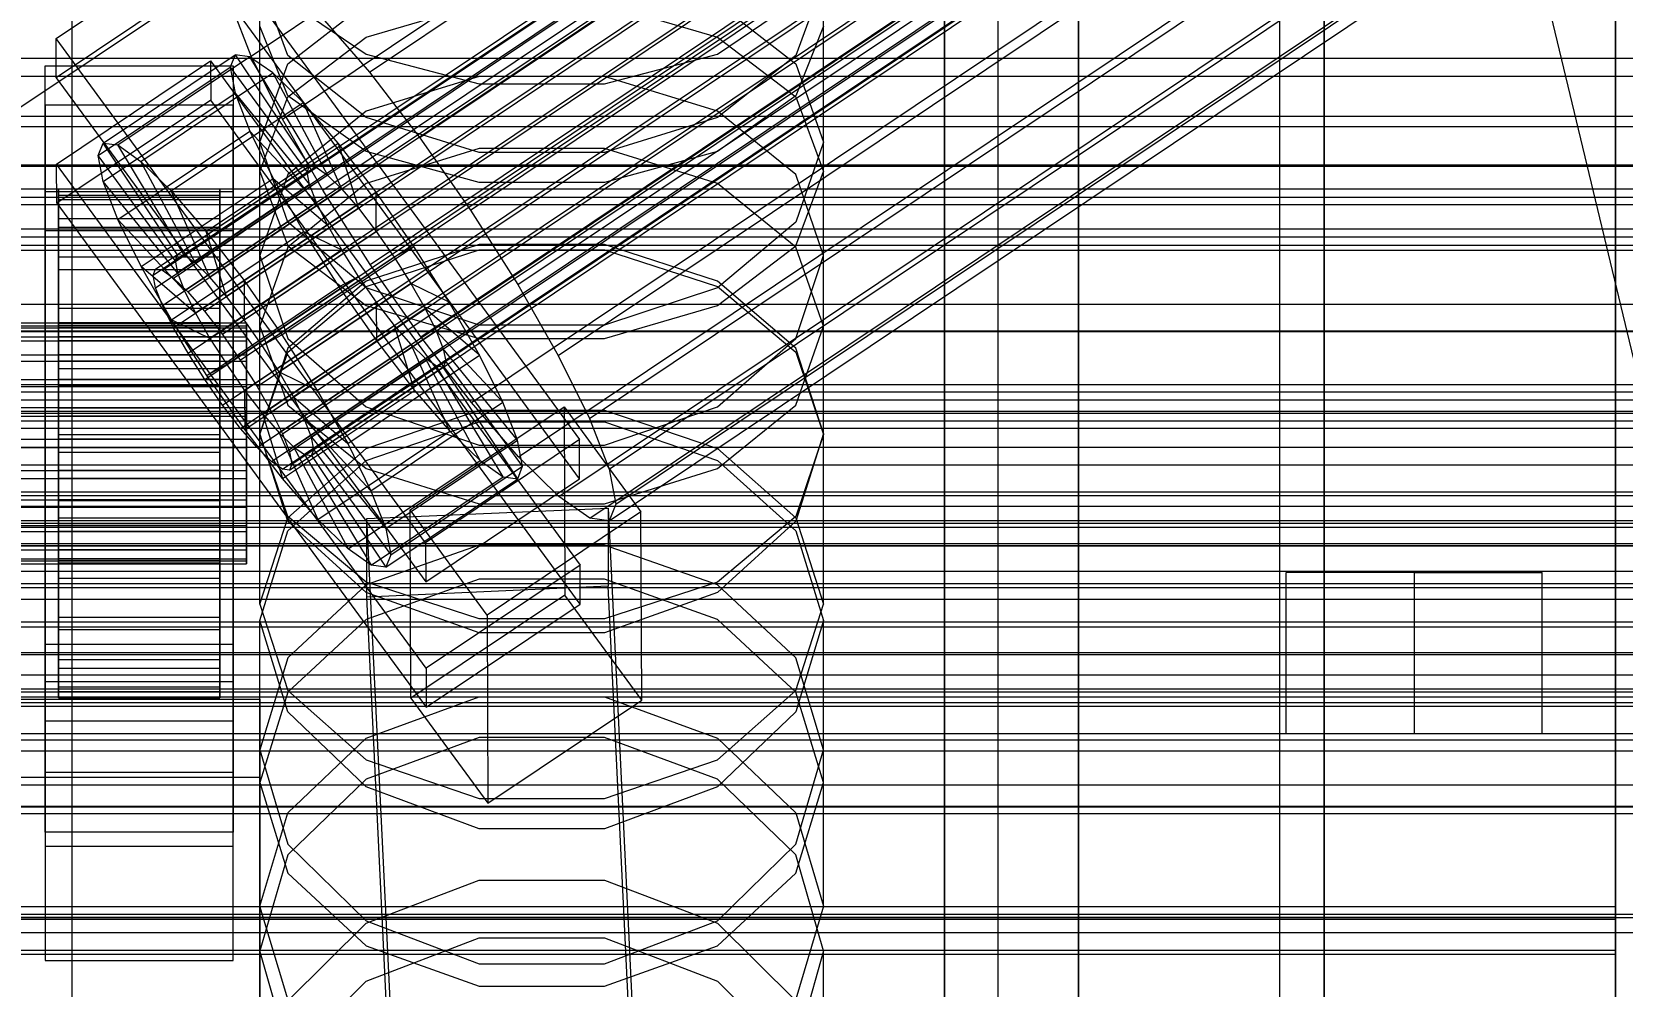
# Model space of a CAD drawing. Header units: millimetres. Extents: x -191664 to 191490, y -197311 to 10263.
# Drawn here: x 132 to 250.5, y -30038.8 to -29967.7 of the extents above; entities that cross this region are included whole.
import ezdxf

# ---------------------------------------------------------------- set-up
doc = ezdxf.new("R2010")
doc.units = ezdxf.units.MM
for name, color, linetype, lineweight in [('COTAS_USUARIO', 1, 'Continuous', 0), ('frontal_briquetadora', 7, 'Continuous', 0), ('frontal_C01', 7, 'Continuous', 0), ('frontal_C02', 7, 'Continuous', 0), ('frontal_C03', 7, 'Continuous', 0), ('frontal_dos-mix', 7, 'Continuous', 0), ('frontal_mezcladora', 7, 'Continuous', 0), ('frontal_secador', 7, 'Continuous', 0)]:
    doc.layers.add(name, color=color, linetype=linetype, lineweight=lineweight)
doc.dimstyles.new('PLANTA_100', dxfattribs={"dimtxt": 250, "dimasz": 150, "dimexe": 150, "dimexo": 80, "dimgap": 100, "dimtad": 1, "dimtih": 1, "dimtoh": 1, "dimdec": 1, "dimdsep": 46, "dimcen": 0.09, "dimclrd": 1, "dimclre": 1, "dimclrt": 1, "dimadec": 0, "dimazin": 0, "dimtfac": 1, "dimtdec": 4, "dimtofl": 0, "dimtmove": 0, "dimatfit": 3, "dimfxl": 1, "dimtolj": 1, "dimtzin": 0, "dimarcsym": 0})

# ---------------------------------------------------------------- blocks, each defined once
blk = doc.blocks.new('*D104')
at = {"layer": 'COTAS_USUARIO', "color": 1, "lineweight": -2, "transparency": 16777216}
for p, q in [((1220, -30125), (1220, -29975)), ((100, -30275), (1370, -30275)), ((100, -30730), (1370, -30730)), ((1220, -30880), (1220, -31030))]:
    blk.add_line(p, q, dxfattribs=at)
at = {"layer": 'COTAS_USUARIO', "color": 1, "transparency": 16777216}
for points in [[(1195, -30125), (1245, -30125), (1220, -30275)], [(1195, -30880), (1245, -30880), (1220, -30730)]]:
    blk.add_solid(points, dxfattribs=at)
at = {"layer": 'Defpoints', "color": 0, "transparency": 16777216}
for p in [(20, -30275), (20, -30730), (1220, -30730)]:
    blk.add_point(p, dxfattribs=at)
blk = doc.blocks.new('*D107')
at = {"layer": 'COTAS_USUARIO', "color": 1, "lineweight": -2, "transparency": 16777216}
for p, q in [((100, -29700), (1370, -29700)), ((1220, -29850), (1220, -30125)), ((100, -30275), (1370, -30275))]:
    blk.add_line(p, q, dxfattribs=at)
at = {"layer": 'COTAS_USUARIO', "color": 1, "transparency": 16777216}
for points in [[(1195, -29850), (1245, -29850), (1220, -29700)], [(1195, -30125), (1245, -30125), (1220, -30275)]]:
    blk.add_solid(points, dxfattribs=at)
at = {"layer": 'Defpoints', "color": 0, "transparency": 16777216}
for p in [(20, -29700), (20, -30275), (1220, -30275)]:
    blk.add_point(p, dxfattribs=at)
blk = doc.blocks.new('*D115')
at = {"layer": 'COTAS_USUARIO', "color": 1, "lineweight": -2, "transparency": 16777216}
for p, q in [((100, -29700), (1370, -29700)), ((1220, -29850), (1220, -30125)), ((100, -30275), (1370, -30275))]:
    blk.add_line(p, q, dxfattribs=at)
at = {"layer": 'COTAS_USUARIO', "color": 1, "transparency": 16777216}
for points in [[(1195, -29850), (1245, -29850), (1220, -29700)], [(1195, -30125), (1245, -30125), (1220, -30275)]]:
    blk.add_solid(points, dxfattribs=at)
at = {"layer": 'Defpoints', "color": 0, "transparency": 16777216}
for p in [(20, -29700), (20, -30275), (1220, -30275)]:
    blk.add_point(p, dxfattribs=at)
blk = doc.blocks.new('*D117')
at = {"layer": 'COTAS_USUARIO', "color": 1, "lineweight": -2, "transparency": 16777216}
for p, q in [((1200, -29280), (1200, -29130)), ((80, -29430), (1350, -29430)), ((80, -29710), (1350, -29710)), ((1200, -29860), (1200, -30010))]:
    blk.add_line(p, q, dxfattribs=at)
at = {"layer": 'COTAS_USUARIO', "color": 1, "transparency": 16777216}
for points in [[(1175, -29280), (1225, -29280), (1200, -29430)], [(1175, -29860), (1225, -29860), (1200, -29710)]]:
    blk.add_solid(points, dxfattribs=at)
at = {"layer": 'Defpoints', "color": 0, "transparency": 16777216}
for p in [(0, -29430), (0, -29710), (1200, -29710)]:
    blk.add_point(p, dxfattribs=at)
blk = doc.blocks.new('*D118')
at = {"layer": 'COTAS_USUARIO', "color": 1, "lineweight": -2, "transparency": 16777216}
for p, q in [((1200, -29560), (1200, -29410)), ((80, -29710), (1350, -29710)), ((80, -29990), (1350, -29990)), ((1200, -30140), (1200, -30290))]:
    blk.add_line(p, q, dxfattribs=at)
at = {"layer": 'COTAS_USUARIO', "color": 1, "transparency": 16777216}
for points in [[(1175, -29560), (1225, -29560), (1200, -29710)], [(1175, -30140), (1225, -30140), (1200, -29990)]]:
    blk.add_solid(points, dxfattribs=at)
at = {"layer": 'Defpoints', "color": 0, "transparency": 16777216}
for p in [(0, -29710), (0, -29990), (1200, -29990)]:
    blk.add_point(p, dxfattribs=at)
blk = doc.blocks.new('*D119')
at = {"layer": 'COTAS_USUARIO', "color": 1, "lineweight": -2, "transparency": 16777216}
for p, q in [((1200, -29840), (1200, -29690)), ((80, -29990), (1350, -29990)), ((80, -30270), (1350, -30270)), ((1200, -30420), (1200, -30570))]:
    blk.add_line(p, q, dxfattribs=at)
at = {"layer": 'COTAS_USUARIO', "color": 1, "transparency": 16777216}
for points in [[(1175, -29840), (1225, -29840), (1200, -29990)], [(1175, -30420), (1225, -30420), (1200, -30270)]]:
    blk.add_solid(points, dxfattribs=at)
at = {"layer": 'Defpoints', "color": 0, "transparency": 16777216}
for p in [(0, -29990), (0, -30270), (1200, -30270)]:
    blk.add_point(p, dxfattribs=at)
blk = doc.blocks.new('*D120')
at = {"layer": 'COTAS_USUARIO', "color": 1, "lineweight": -2, "transparency": 16777216}
for p, q in [((1200, -30120), (1200, -29970)), ((80, -30270), (1350, -30270)), ((80, -30550), (1350, -30550)), ((1200, -30700), (1200, -30850))]:
    blk.add_line(p, q, dxfattribs=at)
at = {"layer": 'COTAS_USUARIO', "color": 1, "transparency": 16777216}
for points in [[(1175, -30120), (1225, -30120), (1200, -30270)], [(1175, -30700), (1225, -30700), (1200, -30550)]]:
    blk.add_solid(points, dxfattribs=at)
at = {"layer": 'Defpoints', "color": 0, "transparency": 16777216}
for p in [(0, -30270), (0, -30550), (1200, -30550)]:
    blk.add_point(p, dxfattribs=at)

msp = doc.modelspace()

# ---------------------------------------------------------------- linework, layer by layer
at = {"layer": 'frontal_briquetadora', "color": 9, "true_color": 0xb9c3c2}
for p, q in [((210, -29820), (210, -30060)), ((210, -30260), (210, -29820)), ((210, -30680), (210, -29820)), ((210, -29820), (416.55, -30680)), ((210, -29853.38), (210, -30060)), ((210, -30060), (210, -29855.98)), ((210, -29858.38), (210, -30060)), ((210, -29860.56), (210, -30060)), ((210, -29862.49), (210, -30060)), ((210, -29864.15), (210, -30060)), ((210, -29865.54), (210, -30060)), ((210, -29866.63), (210, -30060)), ((210, -29867.42), (210, -30060)), ((210, -29867.89), (210, -30060)), ((210, -29868.05), (210, -30060)), ((151.08, -29969.44), (149, -29963.81)), ((149, -29978.09), (149, -29963.81)), ((191, -29963.81), (188.92, -29969.44)), ((191, -29978.09), (191, -29963.81)), ((200, -29964.44), (200, -29976.97)), ((200, -29977.38), (200, -29964.82)), ((151.08, -29965.4), (156.91, -29969.36)), ((151.08, -29970.08), (156.91, -29965.54)), ((156.91, -29968.09), (165.33, -29965.62)), ((174.67, -29965.62), (183.09, -29968.09)), ((183.09, -29969.36), (188.92, -29965.4)), ((183.09, -29965.54), (188.92, -29970.08)), ((200, -29977.78), (200, -29965.2)), ((151.08, -29972.45), (149, -29967.27)), ((191, -29967.27), (188.92, -29972.45)), ((151.08, -29972.54), (156.91, -29968.09)), ((183.09, -29968.09), (188.92, -29972.54)), ((156.91, -29974.07), (151.08, -29969.44)), ((156.91, -29969.36), (165.33, -29971.56)), ((174.67, -29971.56), (183.09, -29969.36)), ((188.92, -29969.44), (183.09, -29974.07)), ((149, -29975.9), (151.08, -29970.08)), ((165.33, -29971.01), (156.91, -29973.59)), ((174.67, -29971.01), (165.33, -29971.01)), ((183.09, -29973.59), (174.67, -29971.01)), ((188.92, -29970.08), (191, -29975.9)), ((165.33, -29971.56), (174.67, -29971.56)), ((149, -29978.09), (151.08, -29972.54)), ((156.91, -29976.61), (151.08, -29972.45)), ((188.92, -29972.45), (183.09, -29976.61)), ((188.92, -29972.54), (191, -29978.09)), ((156.91, -29973.59), (151.08, -29978.32)), ((165.33, -29976.69), (156.91, -29974.07)), ((183.09, -29974.07), (174.67, -29976.69)), ((188.92, -29978.32), (183.09, -29973.59)), ((151.08, -29981.87), (149, -29975.9)), ((149, -29989.62), (149, -29975.9)), ((165.33, -29976.38), (156.91, -29979)), ((165.33, -29978.92), (156.91, -29976.61)), ((174.67, -29976.38), (165.33, -29976.38)), ((174.67, -29976.69), (165.33, -29976.69)), ((183.09, -29979), (174.67, -29976.38)), ((183.09, -29976.61), (174.67, -29978.92)), ((191, -29975.9), (188.92, -29981.87)), ((191, -29989.62), (191, -29975.9)), ((149, -29978.09), (151.08, -29983.63)), ((188.92, -29983.63), (191, -29978.09)), ((200, -29976.97), (200, -29990.27)), ((200, -29990.7), (200, -29977.38)), ((200, -29991.13), (200, -29977.78)), ((151.08, -29978.32), (149, -29984.36)), ((156.91, -29979), (151.08, -29983.73)), ((174.67, -29978.92), (165.33, -29978.92)), ((188.92, -29983.73), (183.09, -29979)), ((191, -29984.36), (188.92, -29978.32)), ((156.91, -29986.78), (151.08, -29981.87)), ((188.92, -29981.87), (183.09, -29986.78)), ((151.08, -29983.73), (149, -29989.62)), ((151.08, -29983.63), (156.91, -29988.08)), ((165.33, -29983.54), (156.91, -29986.27)), ((156.91, -29986.67), (165.33, -29983.95)), ((174.67, -29983.54), (165.33, -29983.54)), ((165.33, -29983.95), (174.67, -29983.95)), ((183.09, -29986.27), (174.67, -29983.54)), ((174.67, -29983.95), (183.09, -29986.67)), ((183.09, -29988.08), (188.92, -29983.63)), ((191, -29989.62), (188.92, -29983.73)), ((149, -29997.7), (149, -29984.36)), ((149, -29984.36), (151.08, -29990.56)), ((188.92, -29990.56), (191, -29984.36)), ((191, -29997.7), (191, -29984.36)), ((156.91, -29986.27), (151.08, -29991.27)), ((188.92, -29991.27), (183.09, -29986.27)), ((151.08, -29991.58), (156.91, -29986.67)), ((165.33, -29989.55), (156.91, -29986.78)), ((183.09, -29986.78), (174.67, -29989.55)), ((183.09, -29986.67), (188.92, -29991.58)), ((156.91, -29988.08), (165.33, -29990.55)), ((174.67, -29990.55), (183.09, -29988.08)), ((149, -29989.62), (151.08, -29995.52)), ((174.67, -29989.55), (165.33, -29989.55)), ((188.92, -29995.52), (191, -29989.62)), ((151.08, -29990.56), (156.91, -29995.64)), ((165.33, -29990.55), (174.67, -29990.55)), ((183.09, -29995.64), (188.92, -29990.56)), ((200, -29990.27), (200, -30004.3)), ((200, -30004.75), (200, -29990.7)), ((200, -30005.2), (200, -29991.13)), ((151.08, -29991.27), (149, -29997.64)), ((149, -29997.7), (151.08, -29991.58)), ((191, -29997.64), (188.92, -29991.27)), ((188.92, -29991.58), (191, -29997.7)), ((151.08, -29995.52), (156.91, -30000.25)), ((156.91, -29995.64), (165.33, -29998.51)), ((156.91, -29998.76), (165.33, -29995.89)), ((165.33, -29995.89), (174.67, -29995.89)), ((174.67, -29998.51), (183.09, -29995.64)), ((174.67, -29995.89), (183.09, -29998.76)), ((183.09, -30000.25), (188.92, -29995.52)), ((156.91, -29999.65), (165.33, -29996.77)), ((165.33, -29996.77), (174.67, -29996.77)), ((174.67, -29996.77), (183.09, -29999.65)), ((151.08, -30004.16), (149, -29997.64)), ((149, -30010.37), (149, -29997.64)), ((151.08, -30003.82), (149, -29997.7)), ((191, -29997.64), (188.92, -30004.16)), ((191, -29997.7), (188.92, -30003.82)), ((191, -30010.37), (191, -29997.64)), ((151.08, -30003.92), (156.91, -29998.76)), ((165.33, -29998.51), (174.67, -29998.51)), ((183.09, -29998.76), (188.92, -30003.92)), ((151.08, -30004.9), (156.91, -29999.65)), ((156.91, -30000.25), (165.33, -30002.87)), ((174.67, -30002.87), (183.09, -30000.25)), ((183.09, -29999.65), (188.92, -30004.9)), ((165.33, -30002.87), (174.67, -30002.87)), ((149, -30010.37), (151.08, -30003.92)), ((156.91, -30008.73), (151.08, -30003.82)), ((156.91, -30009.49), (151.08, -30004.16)), ((188.92, -30003.82), (183.09, -30008.73)), ((188.92, -30004.16), (183.09, -30009.49)), ((188.92, -30003.92), (191, -30010.37)), ((149, -30011.58), (151.08, -30004.9)), ((188.92, -30004.9), (191, -30011.58)), ((200, -30004.3), (200, -30019.03)), ((200, -30019.5), (200, -30004.75)), ((200, -30019.97), (200, -30005.2)), ((165.33, -30005.97), (156.91, -30008.93)), ((174.67, -30005.97), (165.33, -30005.97)), ((183.09, -30008.93), (174.67, -30005.97)), ((156.91, -30008.93), (151.08, -30014.35)), ((165.33, -30008.5), (156.91, -30011.5)), ((165.33, -30011.45), (156.91, -30008.73)), ((174.67, -30008.5), (165.33, -30008.5)), ((183.09, -30011.5), (174.67, -30008.5)), ((183.09, -30008.73), (174.67, -30011.45)), ((188.92, -30014.35), (183.09, -30008.93)), ((165.33, -30012.49), (156.91, -30009.49)), ((183.09, -30009.49), (174.67, -30012.49)), ((200, -30011.81), (200, -30009.23)), ((200, -30009.23), (200, -30013.5)), ((149, -30010.37), (151.08, -30016.81)), ((188.92, -30016.81), (191, -30010.37)), ((151.08, -30018.4), (149, -30011.58)), ((149, -30023.67), (149, -30011.58)), ((156.91, -30011.5), (151.08, -30016.92)), ((174.67, -30011.45), (165.33, -30011.45)), ((174.67, -30012.49), (165.33, -30012.49)), ((188.92, -30016.92), (183.09, -30011.5)), ((191, -30011.58), (188.92, -30018.4)), ((191, -30023.67), (191, -30011.58)), ((200, -30020.83), (200, -30011.81)), ((200, -30013.5), (200, -30023.96)), ((151.08, -30014.35), (149, -30021.23)), ((191, -30021.23), (188.92, -30014.35)), ((200, -30018.43), (200, -30015.01)), ((151.08, -30016.92), (149, -30023.67)), ((151.08, -30016.81), (156.91, -30021.97)), ((183.09, -30021.97), (188.92, -30016.81)), ((191, -30023.67), (188.92, -30016.92)), ((156.91, -30023.98), (151.08, -30018.4)), ((156.91, -30020.36), (165.33, -30017.27)), ((165.33, -30017.27), (174.67, -30017.27)), ((174.67, -30017.27), (183.09, -30020.36)), ((188.92, -30018.4), (183.09, -30023.98)), ((200, -30028.19), (200, -30018.43)), ((200, -30019.03), (200, -30034.41)), ((200, -30034.9), (200, -30019.5)), ((151.08, -30025.93), (156.91, -30020.36)), ((165.33, -30020.3), (156.91, -30023.4)), ((174.67, -30020.3), (165.33, -30020.3)), ((183.09, -30023.4), (174.67, -30020.3)), ((183.09, -30020.36), (188.92, -30025.93)), ((200, -30035.39), (200, -30019.97)), ((149, -30032.88), (149, -30021.23)), ((149, -30021.23), (151.08, -30028.25)), ((156.91, -30021.97), (165.33, -30024.84)), ((174.67, -30024.84), (183.09, -30021.97)), ((188.92, -30028.25), (191, -30021.23)), ((191, -30032.88), (191, -30021.23)), ((200, -30034.94), (200, -30020.83)), ((200, -30023.99), (200, -30021.41)), ((200, -30021.41), (200, -30025.68)), ((149, -30023.67), (151.08, -30030.42)), ((156.91, -30023.4), (151.08, -30029.05)), ((165.33, -30027.11), (156.91, -30023.98)), ((183.09, -30023.98), (174.67, -30027.11)), ((188.92, -30029.05), (183.09, -30023.4)), ((188.92, -30030.42), (191, -30023.67)), ((200, -30023.96), (200, -30039.02)), ((200, -30033.02), (200, -30023.99)), ((165.33, -30024.84), (174.67, -30024.84)), ((149, -30032.88), (151.08, -30025.93)), ((188.92, -30025.93), (191, -30032.88)), ((200, -30025.68), (200, -30036.14)), ((174.67, -30027.11), (165.33, -30027.11)), ((151.08, -30029.05), (149, -30036.21)), ((151.08, -30028.25), (156.91, -30033.97)), ((183.09, -30033.97), (188.92, -30028.25)), ((191, -30036.21), (188.92, -30029.05)), ((200, -30042.79), (200, -30028.19)), ((151.08, -30030.42), (156.91, -30035.83)), ((156.91, -30034.15), (165.33, -30030.93)), ((165.33, -30030.93), (174.67, -30030.93)), ((174.67, -30030.93), (183.09, -30034.15)), ((183.09, -30035.83), (188.92, -30030.42)), ((151.08, -30039.82), (149, -30032.88)), ((191, -30032.88), (188.92, -30039.82)), ((200, -30047.12), (200, -30033.02)), ((151.08, -30039.94), (156.91, -30034.15)), ((156.91, -30033.97), (165.33, -30037.19)), ((174.67, -30037.19), (183.09, -30033.97)), ((183.09, -30034.15), (188.92, -30039.94)), ((200, -30034.41), (200, -30050.41)), ((200, -30050.92), (200, -30034.9)), ((200, -30051.97), (200, -30034.94)), ((156.91, -30038.47), (165.33, -30035.24)), ((156.91, -30035.83), (165.33, -30038.84)), ((165.33, -30035.24), (174.67, -30035.24)), ((174.67, -30035.24), (183.09, -30038.47)), ((174.67, -30038.84), (183.09, -30035.83)), ((200, -30051.43), (200, -30035.39)), ((200, -30036.14), (200, -30051.2)), ((151.08, -30043.51), (149, -30036.21)), ((149, -30047.17), (149, -30036.21)), ((165.33, -30037.19), (174.67, -30037.19)), ((191, -30036.21), (188.92, -30043.51)), ((191, -30047.17), (191, -30036.21)), ((151.08, -30044.34), (156.91, -30038.47)), ((183.09, -30038.47), (188.92, -30044.34)), ((165.33, -30038.84), (174.67, -30038.84))]:
    msp.add_line(p, q, dxfattribs=at)
at = {"layer": 'frontal_briquetadora', "color": 8, "true_color": 0x6f7d84}
for p, q in [((200, -29920), (200, -30100)), ((204, -30100), (204, -29920))]:
    msp.add_line(p, q, dxfattribs=at)
at = {"layer": 'frontal_C01', "color": 251, "true_color": 0x586d65}
for p, q in [((250, -31735.76), (250, -28680.37)), ((250, -28685.1), (250, -31740.5))]:
    msp.add_line(p, q, dxfattribs=at)
at = {"layer": 'frontal_C01', "color": 139, "true_color": 0x345e4e}
for p, q in [((228.3, -30050.82), (228.3, -29738.63)), ((228.3, -29744.32), (228.3, -30056.51))]:
    msp.add_line(p, q, dxfattribs=at)
at = {"layer": 'frontal_C01', "color": 139, "true_color": 0x354b57}
for p, q in [((430, -30020.5), (-430, -30020.5)), ((430, -30025.5), (-430, -30025.5))]:
    msp.add_line(p, q, dxfattribs=at)
at = {"layer": 'frontal_C02', "color": 251, "true_color": 0x586d65}
for p, q in [((250, -31767.54), (250, -28976.99)), ((250, -28981.77), (250, -31772.31))]:
    msp.add_line(p, q, dxfattribs=at)
at = {"layer": 'frontal_C02', "color": 9, "true_color": 0xbac6cb}
for p, q in [((141.04, -29985.84), (354.84, -29842.59)), ((141.22, -29985.39), (355.02, -29842.15)), ((141.73, -29985.46), (355.53, -29842.22)), ((142.55, -29986.04), (356.35, -29842.8)), ((141.22, -29986.76), (355.02, -29843.51)), ((143.62, -29987.08), (357.42, -29843.84)), ((141.74, -29988.09), (355.54, -29844.85)), ((144.86, -29988.52), (358.66, -29845.28)), ((142.56, -29989.76), (356.36, -29846.52)), ((360, -29847.01), (146.2, -29990.25)), ((143.64, -29991.64), (357.43, -29848.4)), ((147.53, -29992.17), (361.33, -29848.93)), ((144.88, -29993.6), (358.68, -29850.36)), ((148.78, -29994.13), (362.58, -29850.89)), ((146.22, -29995.51), (360.02, -29852.27)), ((149.85, -29996.01), (363.65, -29852.77)), ((147.55, -29997.25), (361.35, -29854.01)), ((150.67, -29997.67), (364.47, -29854.43)), ((148.8, -29998.69), (362.6, -29855.44)), ((151.19, -29999.01), (364.99, -29855.77)), ((149.86, -29999.73), (363.66, -29856.49)), ((150.68, -30000.3), (364.48, -29857.06)), ((151.2, -30000.37), (364.99, -29857.13)), ((151.37, -29999.93), (365.17, -29856.69)), ((141.04, -29985.84), (141.22, -29985.39)), ((141.22, -29986.76), (141.04, -29985.84)), ((141.22, -29985.39), (141.73, -29985.46)), ((141.73, -29985.46), (142.55, -29986.04)), ((142.55, -29986.04), (143.62, -29987.08)), ((141.74, -29988.09), (141.22, -29986.76)), ((143.62, -29987.08), (144.86, -29988.52)), ((142.56, -29989.76), (141.74, -29988.09)), ((144.86, -29988.52), (146.2, -29990.25)), ((-148, -29989.37), (148, -29989.37)), ((-148, -29989.6), (148, -29989.6)), ((-148, -29989.76), (148, -29989.76)), ((143.64, -29991.64), (142.56, -29989.76)), ((148, -29989.6), (148, -29989.37)), ((148, -29989.37), (148, -29989.76)), ((148, -29990.42), (148, -29989.6)), ((148, -29989.76), (148, -29990.73)), ((-148, -29990.42), (148, -29990.42)), ((-148, -29990.73), (148, -29990.73)), ((146.2, -29990.25), (147.53, -29992.17)), ((148, -29991.78), (148, -29990.42)), ((148, -29990.73), (148, -29992.23)), ((-148, -29991.78), (148, -29991.78)), ((-148, -29992.23), (148, -29992.23)), ((144.88, -29993.6), (143.64, -29991.64)), ((147.53, -29992.17), (148.78, -29994.13)), ((148, -29993.6), (148, -29991.78)), ((148, -29992.23), (148, -29994.14)), ((-148, -29993.6), (148, -29993.6)), ((-148, -29994.14), (148, -29994.14)), ((146.22, -29995.51), (144.88, -29993.6)), ((148, -29995.73), (148, -29993.6)), ((148, -29994.14), (148, -29996.34)), ((148.78, -29994.13), (149.85, -29996.01)), ((148, -29995.73), (-148, -29995.73)), ((147.55, -29997.25), (146.22, -29995.51)), ((148, -29998.05), (148, -29995.73)), ((-148, -29996.34), (148, -29996.34)), ((148, -29996.34), (148, -29998.68)), ((149.85, -29996.01), (150.67, -29997.67)), ((-148, -29998.05), (148, -29998.05)), ((148.8, -29998.69), (147.55, -29997.25)), ((148, -30000.39), (148, -29998.05)), ((150.67, -29997.67), (151.19, -29999.01)), ((-148, -29998.68), (148, -29998.68)), ((148, -29998.68), (148, -30000.99)), ((149.86, -29999.73), (148.8, -29998.69)), ((151.19, -29999.01), (151.37, -29999.93)), ((-148, -30000.39), (148, -30000.39)), ((148, -30002.59), (148, -30000.39)), ((150.68, -30000.3), (149.86, -29999.73)), ((151.2, -30000.37), (150.68, -30000.3)), ((151.37, -29999.93), (151.2, -30000.37)), ((-148, -30000.99), (148, -30000.99)), ((148, -30000.99), (148, -30003.13)), ((-148, -30002.59), (148, -30002.59)), ((148, -30004.5), (148, -30002.59)), ((-148, -30003.13), (148, -30003.13)), ((148, -30003.13), (148, -30004.95)), ((-148, -30004.5), (148, -30004.5)), ((-148, -30004.95), (148, -30004.95)), ((148, -30006), (148, -30004.5)), ((148, -30004.95), (148, -30006.31)), ((-148, -30006), (148, -30006)), ((-148, -30006.31), (148, -30006.31)), ((148, -30006.97), (148, -30006)), ((148, -30006.31), (148, -30007.13)), ((-148, -30006.97), (148, -30006.97)), ((-148, -30007.13), (148, -30007.13)), ((-148, -30007.36), (148, -30007.36)), ((148, -30007.36), (148, -30006.97)), ((148, -30007.13), (148, -30007.36))]:
    msp.add_line(p, q, dxfattribs=at)
at = {"layer": 'frontal_C02', "color": 252, "true_color": 0x83939a}
for p, q in [((148.35, -29969.49), (332.66, -29846.01)), ((157.15, -29970.69), (341.46, -29847.2)), ((150.67, -29974.19), (334.98, -29850.7)), ((345.23, -29852.1), (160.92, -29975.58)), ((153.69, -29979.49), (338, -29856)), ((164.69, -29980.98), (349, -29857.5)), ((157.21, -29985.03), (341.52, -29861.54)), ((168.21, -29986.52), (352.52, -29863.04)), ((160.98, -29990.43), (345.29, -29866.94)), ((171.23, -29991.82), (355.54, -29868.34)), ((164.75, -29995.32), (349.06, -29871.84)), ((173.55, -29996.52), (357.86, -29873.04)), ((168.26, -29999.38), (352.57, -29875.9)), ((175.02, -30000.3), (359.33, -29876.82)), ((171.28, -30002.32), (355.58, -29878.84)), ((175.52, -30002.9), (359.83, -29879.41)), ((173.58, -30003.94), (357.89, -29880.46)), ((175.03, -30004.14), (359.34, -29880.66)), ((148.35, -29969.49), (146.89, -29965.71)), ((153.64, -29966.63), (157.15, -29970.69)), ((150.67, -29974.19), (148.35, -29969.49)), ((157.15, -29970.69), (160.92, -29975.58)), ((153.69, -29979.49), (150.67, -29974.19)), ((160.92, -29975.58), (164.69, -29980.98)), ((157.21, -29985.03), (153.69, -29979.49)), ((164.69, -29980.98), (168.21, -29986.52)), ((160.98, -29990.43), (157.21, -29985.03)), ((168.21, -29986.52), (171.23, -29991.82)), ((164.75, -29995.32), (160.98, -29990.43)), ((171.23, -29991.82), (173.55, -29996.52)), ((168.26, -29999.38), (164.75, -29995.32)), ((173.55, -29996.52), (175.02, -30000.3)), ((171.28, -30002.32), (168.26, -29999.38)), ((175.02, -30000.3), (175.52, -30002.9)), ((173.58, -30003.94), (171.28, -30002.32)), ((175.52, -30002.9), (175.03, -30004.14)), ((175.03, -30004.14), (173.58, -30003.94))]:
    msp.add_line(p, q, dxfattribs=at)
at = {"layer": 'frontal_C02', "color": 139, "true_color": 0x345e4e}
for p, q in [((228.3, -30187.3), (228.3, -29902.47)), ((130, -29974.07), (228.3, -29908.22)), ((228.3, -29908.22), (228.3, -30193.04))]:
    msp.add_line(p, q, dxfattribs=at)
at = {"layer": 'frontal_C02', "color": 139, "true_color": 0x354b57}
for p, q in [((133.81, -29968.18), (145.28, -29960.5)), ((145.28, -29960.5), (172.81, -29998.09)), ((145.29, -29963.42), (133.82, -29971.11)), ((172.82, -30001.02), (145.29, -29963.42)), ((133.82, -29971.11), (133.81, -29968.18)), ((161.34, -30005.78), (133.81, -29968.18)), ((133, -29973.15), (133, -29970.23)), ((133, -29970.23), (147, -29970.23)), ((133, -30016.14), (133, -29970.23)), ((133.85, -29977.54), (145.32, -29969.85)), ((145.32, -29969.85), (145.33, -29972.78)), ((145.32, -29969.85), (172.85, -30007.45)), ((147, -29970.23), (147, -29973.15)), ((147, -29970.23), (147, -30016.14)), ((133.82, -29971.11), (161.35, -30008.7)), ((147, -29973.15), (133, -29973.15)), ((133, -29973.15), (133, -30019.06)), ((145.33, -29972.78), (133.86, -29980.46)), ((172.86, -30010.37), (145.33, -29972.78)), ((147, -30019.06), (147, -29973.15)), ((133.86, -29980.46), (133.85, -29977.54)), ((161.38, -30015.13), (133.85, -29977.54)), ((133, -29982.51), (133, -29979.58)), ((133, -29979.58), (147, -29979.58)), ((133, -30025.49), (133, -29979.58)), ((133.86, -29980.46), (161.39, -30018.05)), ((147, -29979.58), (147, -29982.51)), ((147, -29979.58), (147, -30025.49)), ((147, -29982.51), (133, -29982.51)), ((133, -29982.51), (133, -30028.41)), ((147, -30028.41), (147, -29982.51)), ((160.19, -30003.33), (171.66, -29995.65)), ((171.66, -29995.65), (171.72, -30009.68)), ((171.66, -29995.65), (177.39, -30003.48)), ((172.81, -29998.09), (161.34, -30005.78)), ((172.82, -30001.02), (172.81, -29998.09)), ((161.35, -30008.7), (172.82, -30001.02)), ((430, -30004.14), (-430, -30004.14)), ((156.96, -30003.98), (174.94, -30003.19)), ((156.96, -30009.83), (156.96, -30003.98)), ((159.83, -30063.36), (156.96, -30003.98)), ((160.25, -30017.36), (160.19, -30003.33)), ((165.93, -30011.17), (160.19, -30003.33)), ((177.39, -30003.48), (165.93, -30011.17)), ((174.94, -30003.19), (174.94, -30009.03)), ((174.94, -30003.19), (177.81, -30062.56)), ((177.45, -30017.51), (177.39, -30003.48)), ((161.34, -30005.78), (161.35, -30008.7)), ((172.85, -30007.45), (161.38, -30015.13)), ((172.86, -30010.37), (172.85, -30007.45)), ((430, -30009.14), (-430, -30009.14)), ((174.94, -30009.03), (156.96, -30009.83)), ((159.83, -30069.2), (156.96, -30009.83)), ((171.72, -30009.68), (160.25, -30017.36)), ((177.45, -30017.51), (171.72, -30009.68)), ((177.81, -30068.41), (174.94, -30009.03)), ((161.39, -30018.05), (172.86, -30010.37)), ((165.93, -30011.17), (165.98, -30025.19)), ((133, -30027.37), (133, -30013.35)), ((133, -30013.35), (147, -30013.35)), ((133, -30022.91), (133, -30013.35)), ((147, -30013.35), (147, -30027.37)), ((147, -30013.35), (147, -30022.91)), ((161.38, -30015.13), (161.39, -30018.05)), ((147, -30016.14), (133, -30016.14)), ((133, -30016.14), (133, -30019.06)), ((147, -30019.06), (147, -30016.14)), ((131, -30017.44), (149, -30017.44)), ((149, -30017.44), (149, -30023.28)), ((149, -30017.44), (149, -30062.96)), ((160.25, -30017.36), (165.98, -30025.19)), ((165.98, -30025.19), (177.45, -30017.51)), ((133, -30019.06), (147, -30019.06)), ((147, -30022.91), (133, -30022.91)), ((133, -30022.91), (133, -30036.94)), ((147, -30036.94), (147, -30022.91)), ((149, -30023.28), (131, -30023.28)), ((149, -30068.8), (149, -30023.28)), ((147, -30025.49), (133, -30025.49)), ((133, -30025.49), (133, -30028.41)), ((147, -30028.41), (147, -30025.49)), ((147, -30027.37), (133, -30027.37)), ((133, -30027.37), (133, -30036.94)), ((147, -30036.94), (147, -30027.37)), ((133, -30028.41), (147, -30028.41)), ((133, -30036.94), (147, -30036.94))]:
    msp.add_line(p, q, dxfattribs=at)
at = {"layer": 'frontal_C02', "color": 155, "true_color": 0x617580}
for p, q in [((137.31, -29975.98), (147.14, -29969.39)), ((138.4, -29976.12), (148.23, -29969.54)), ((147.14, -29969.39), (146.78, -29970.32)), ((148.23, -29969.54), (147.14, -29969.39)), ((147.14, -29969.39), (152.69, -29977.71)), ((149.95, -29970.75), (148.23, -29969.54)), ((148.23, -29969.54), (153.2, -29977.78)), ((136.95, -29976.91), (146.78, -29970.32)), ((140.12, -29977.34), (149.95, -29970.75)), ((146.78, -29970.32), (152.51, -29978.15)), ((146.78, -29970.32), (147.15, -29972.26)), ((152.21, -29972.95), (149.95, -29970.75)), ((149.95, -29970.75), (154.02, -29978.36)), ((137.32, -29978.85), (147.15, -29972.26)), ((142.38, -29979.54), (152.21, -29972.95)), ((147.15, -29972.26), (152.69, -29979.07)), ((147.15, -29972.26), (148.25, -29975.09)), ((154.83, -29975.99), (152.21, -29972.95)), ((152.21, -29972.95), (155.08, -29979.4)), ((138.42, -29981.68), (148.25, -29975.09)), ((148.25, -29975.09), (153.21, -29980.41)), ((148.25, -29975.09), (149.99, -29978.61)), ((136.95, -29976.91), (137.31, -29975.98)), ((142.68, -29984.74), (136.95, -29976.91)), ((137.32, -29978.85), (136.95, -29976.91)), ((142.86, -29984.3), (137.31, -29975.98)), ((137.31, -29975.98), (138.4, -29976.12)), ((143.37, -29984.37), (138.4, -29976.12)), ((138.4, -29976.12), (140.12, -29977.34)), ((145, -29982.57), (154.83, -29975.99)), ((157.65, -29979.65), (154.83, -29975.99)), ((154.83, -29975.99), (156.33, -29980.84)), ((144.19, -29984.94), (140.12, -29977.34)), ((140.12, -29977.34), (142.38, -29979.54)), ((152.69, -29977.71), (142.86, -29984.3)), ((153.2, -29977.78), (143.37, -29984.37)), ((152.51, -29978.15), (152.69, -29977.71)), ((152.69, -29977.71), (153.2, -29977.78)), ((153.2, -29977.78), (154.02, -29978.36)), ((142.86, -29985.66), (137.32, -29978.85)), ((138.42, -29981.68), (137.32, -29978.85)), ((140.16, -29985.19), (149.99, -29978.61)), ((152.51, -29978.15), (142.68, -29984.74)), ((152.69, -29979.07), (142.86, -29985.66)), ((154.02, -29978.36), (144.19, -29984.94)), ((149.99, -29978.61), (154.03, -29982.08)), ((149.99, -29978.61), (152.25, -29982.57)), ((152.69, -29979.07), (152.51, -29978.15)), ((153.21, -29980.41), (152.69, -29979.07)), ((154.02, -29978.36), (155.08, -29979.4)), ((134, -29989.37), (134, -29979.38)), ((134, -29979.38), (134, -29979.85)), ((134, -29979.38), (146, -29979.38)), ((134, -29980.19), (134, -29979.38)), ((134, -29989.6), (134, -29979.85)), ((134, -29979.85), (134, -29981.59)), ((134, -29979.85), (146, -29979.85)), ((134, -29989.76), (134, -29980.19)), ((134, -29980.19), (146, -29980.19)), ((134, -29982.25), (134, -29980.19)), ((145.26, -29985.98), (142.38, -29979.54)), ((142.38, -29979.54), (145, -29982.57)), ((153.21, -29980.41), (143.38, -29987)), ((155.08, -29979.4), (145.26, -29985.98)), ((146, -29979.85), (146, -29979.38)), ((146, -29979.38), (146, -29989.37)), ((146, -29979.38), (146, -29980.19)), ((146, -29981.59), (146, -29979.85)), ((146, -29979.85), (146, -29989.6)), ((146, -29980.19), (146, -29989.76)), ((146, -29980.19), (146, -29982.25)), ((157.65, -29979.65), (147.82, -29986.23)), ((154.03, -29982.08), (153.21, -29980.41)), ((155.08, -29979.4), (156.33, -29980.84)), ((157.66, -29982.57), (157.65, -29979.65)), ((160.47, -29983.69), (157.65, -29979.65)), ((134, -29990.42), (134, -29981.59)), ((134, -29981.59), (134, -29984.47)), ((134, -29981.59), (146, -29981.59)), ((143.38, -29987), (138.42, -29981.68)), ((140.16, -29985.19), (138.42, -29981.68)), ((146, -29984.47), (146, -29981.59)), ((146, -29981.59), (146, -29990.42)), ((156.33, -29980.84), (146.5, -29987.42)), ((156.33, -29980.84), (157.66, -29982.57)), ((134, -29990.73), (134, -29982.25)), ((134, -29982.25), (146, -29982.25)), ((134, -29985.4), (134, -29982.25)), ((142.42, -29989.16), (152.25, -29982.57)), ((154.03, -29982.08), (144.2, -29988.66)), ((146.5, -29987.42), (145, -29982.57)), ((145, -29982.57), (147.82, -29986.23)), ((146, -29982.25), (146, -29990.73)), ((146, -29982.25), (146, -29985.4)), ((147.83, -29989.16), (157.66, -29982.57)), ((152.25, -29982.57), (155.1, -29983.95)), ((152.25, -29982.57), (154.88, -29986.71)), ((155.1, -29983.95), (154.03, -29982.08)), ((157.66, -29982.57), (159, -29984.48)), ((155.1, -29983.95), (145.27, -29990.54)), ((150.64, -29990.27), (160.47, -29983.69)), ((156.35, -29985.92), (155.1, -29983.95)), ((160.47, -29983.69), (159, -29984.48)), ((163.1, -29987.83), (160.47, -29983.69)), ((134, -29991.78), (134, -29984.47)), ((134, -29984.47), (134, -29988.3)), ((134, -29984.47), (146, -29984.47)), ((144.2, -29988.66), (140.16, -29985.19)), ((142.42, -29989.16), (140.16, -29985.19)), ((142.86, -29984.3), (142.68, -29984.74)), ((142.68, -29984.74), (142.86, -29985.66)), ((143.37, -29984.37), (142.86, -29984.3)), ((144.19, -29984.94), (143.37, -29984.37)), ((145.26, -29985.98), (144.19, -29984.94)), ((146, -29988.3), (146, -29984.47)), ((146, -29984.47), (146, -29991.78)), ((159, -29984.48), (149.17, -29991.07)), ((159, -29984.48), (160.25, -29986.45)), ((134, -29992.23), (134, -29985.4)), ((134, -29985.4), (146, -29985.4)), ((134, -29989.44), (134, -29985.4)), ((142.86, -29985.66), (143.38, -29987)), ((146.5, -29987.42), (145.26, -29985.98)), ((146, -29985.4), (146, -29992.23)), ((146, -29985.4), (146, -29989.44)), ((156.35, -29985.92), (146.52, -29992.5)), ((147.82, -29986.23), (147.83, -29989.16)), ((147.82, -29986.23), (150.64, -29990.27)), ((154.88, -29986.71), (156.35, -29985.92)), ((157.69, -29987.83), (156.35, -29985.92)), ((143.38, -29987), (144.2, -29988.66)), ((145.05, -29993.3), (154.88, -29986.71)), ((147.83, -29989.16), (146.5, -29987.42)), ((160.25, -29986.45), (150.42, -29993.03)), ((154.88, -29986.71), (157.7, -29990.75)), ((163.1, -29987.83), (160.25, -29986.45)), ((160.25, -29986.45), (161.32, -29988.32)), ((134, -29993.6), (134, -29988.3)), ((134, -29988.3), (134, -29992.81)), ((134, -29988.3), (146, -29988.3)), ((144.2, -29988.66), (145.27, -29990.54)), ((146, -29992.81), (146, -29988.3)), ((146, -29988.3), (146, -29993.6)), ((157.69, -29987.83), (147.86, -29994.42)), ((161.32, -29988.32), (151.49, -29994.91)), ((153.27, -29994.42), (163.1, -29987.83)), ((157.7, -29990.75), (157.69, -29987.83)), ((159.02, -29989.57), (157.69, -29987.83)), ((165.37, -29991.8), (161.32, -29988.32)), ((161.32, -29988.32), (162.14, -29989.99)), ((165.37, -29991.8), (163.1, -29987.83)), ((134, -29989.6), (134, -29989.37)), ((146, -29989.37), (134, -29989.37)), ((134, -29989.37), (134, -29989.76)), ((134, -29994.14), (134, -29989.44)), ((134, -29989.44), (146, -29989.44)), ((134, -29994.09), (134, -29989.44)), ((134, -29990.42), (134, -29989.6)), ((146, -29989.6), (134, -29989.6)), ((146, -29989.76), (134, -29989.76)), ((134, -29989.76), (134, -29990.73)), ((145.27, -29990.54), (142.42, -29989.16)), ((145.05, -29993.3), (142.42, -29989.16)), ((146, -29989.37), (146, -29989.6)), ((146, -29989.76), (146, -29989.37)), ((146, -29989.44), (146, -29994.14)), ((146, -29989.44), (146, -29994.09)), ((146, -29989.6), (146, -29990.42)), ((146, -29990.73), (146, -29989.76)), ((149.17, -29991.07), (147.83, -29989.16)), ((159.02, -29989.57), (149.19, -29996.15)), ((160.52, -29994.42), (159.02, -29989.57)), ((160.27, -29991), (159.02, -29989.57)), ((134, -29991.78), (134, -29990.42)), ((146, -29990.42), (134, -29990.42)), ((146, -29990.73), (134, -29990.73)), ((134, -29990.73), (134, -29992.23)), ((145.27, -29990.54), (146.52, -29992.5)), ((146, -29990.42), (146, -29991.78)), ((146, -29992.23), (146, -29990.73)), ((147.87, -29997.34), (157.7, -29990.75)), ((149.17, -29991.07), (150.64, -29990.27)), ((150.42, -29993.03), (149.17, -29991.07)), ((160.27, -29991), (150.44, -29997.59)), ((150.64, -29990.27), (153.27, -29994.42)), ((162.14, -29989.99), (152.31, -29996.58)), ((157.7, -29990.75), (160.52, -29994.42)), ((163.14, -29997.45), (160.27, -29991)), ((161.33, -29992.04), (160.27, -29991)), ((167.1, -29995.31), (162.14, -29989.99)), ((162.14, -29989.99), (162.66, -29991.33)), ((134, -29993.6), (134, -29991.78)), ((146, -29991.78), (134, -29991.78)), ((146, -29992.23), (134, -29992.23)), ((134, -29992.23), (134, -29994.14)), ((146, -29991.78), (146, -29993.6)), ((146, -29994.14), (146, -29992.23)), ((161.33, -29992.04), (151.5, -29998.63)), ((162.66, -29991.33), (152.83, -29997.91)), ((162.84, -29992.25), (153.01, -29998.84)), ((155.54, -29998.38), (165.37, -29991.8)), ((165.4, -29999.65), (161.33, -29992.04)), ((162.15, -29992.62), (161.33, -29992.04)), ((168.2, -29998.14), (162.66, -29991.33)), ((162.66, -29991.33), (162.84, -29992.25)), ((162.84, -29992.25), (162.66, -29992.69)), ((168.57, -30000.08), (162.84, -29992.25)), ((167.1, -29995.31), (165.37, -29991.8)), ((134, -29992.81), (134, -29995.73)), ((146, -29992.81), (134, -29992.81)), ((134, -29992.81), (134, -29997.7)), ((146.52, -29992.5), (145.05, -29993.3)), ((147.87, -29997.34), (145.05, -29993.3)), ((146, -29995.73), (146, -29992.81)), ((146, -29997.7), (146, -29992.81)), ((146.52, -29992.5), (147.86, -29994.42)), ((151.49, -29994.91), (150.42, -29993.03)), ((150.42, -29993.03), (153.27, -29994.42)), ((162.15, -29992.62), (152.32, -29999.21)), ((162.66, -29992.69), (152.83, -29999.28)), ((167.12, -30000.86), (162.15, -29992.62)), ((162.66, -29992.69), (162.15, -29992.62)), ((168.21, -30001.01), (162.66, -29992.69)), ((134, -29995.73), (134, -29993.6)), ((146, -29993.6), (134, -29993.6)), ((134, -29996.34), (134, -29994.09)), ((134, -29994.09), (146, -29994.09)), ((134, -29999.03), (134, -29994.09)), ((146, -29994.14), (134, -29994.14)), ((134, -29994.14), (134, -29996.34)), ((146, -29993.6), (146, -29995.73)), ((146, -29994.09), (146, -29996.34)), ((146, -29994.09), (146, -29999.03)), ((146, -29996.34), (146, -29994.14)), ((147.86, -29994.42), (147.87, -29997.34)), ((147.86, -29994.42), (149.19, -29996.15)), ((150.69, -30001), (160.52, -29994.42)), ((153.27, -29994.42), (155.54, -29998.38)), ((160.52, -29994.42), (163.14, -29997.45)), ((134, -29995.73), (146, -29995.73)), ((134, -29998.05), (134, -29995.73)), ((146, -29995.73), (146, -29998.05)), ((152.31, -29996.58), (151.49, -29994.91)), ((151.49, -29994.91), (155.54, -29998.38)), ((157.27, -30001.9), (167.1, -29995.31)), ((168.2, -29998.14), (167.1, -29995.31)), ((146, -29996.34), (134, -29996.34)), ((134, -29996.34), (134, -29998.68)), ((146, -29998.68), (146, -29996.34)), ((149.19, -29996.15), (150.69, -30001)), ((149.19, -29996.15), (150.44, -29997.59)), ((152.83, -29997.91), (152.31, -29996.58)), ((152.31, -29996.58), (157.27, -30001.9)), ((134, -29998.05), (134, -29997.7)), ((134, -29997.7), (134, -30002.64)), ((134, -29997.7), (146, -29997.7)), ((134, -30000.39), (134, -29998.05)), ((146, -29998.05), (134, -29998.05)), ((146, -30002.64), (146, -29997.7)), ((146, -29997.7), (146, -29998.05)), ((146, -29998.05), (146, -30000.39)), ((150.69, -30001), (147.87, -29997.34)), ((150.44, -29997.59), (153.31, -30004.04)), ((150.44, -29997.59), (151.5, -29998.63)), ((153.01, -29998.84), (152.83, -29997.91)), ((152.83, -29997.91), (158.37, -30004.72)), ((153.31, -30004.04), (163.14, -29997.45)), ((158.37, -30004.72), (168.2, -29998.14)), ((163.14, -29997.45), (165.4, -29999.65)), ((168.57, -30000.08), (168.2, -29998.14)), ((134, -29998.68), (134, -29999.03)), ((146, -29998.68), (134, -29998.68)), ((134, -29998.68), (134, -30000.99)), ((134, -29999.03), (146, -29999.03)), ((134, -30003.92), (134, -29999.03)), ((146, -29999.03), (146, -29998.68)), ((146, -30000.99), (146, -29998.68)), ((146, -29999.03), (146, -30003.92)), ((151.5, -29998.63), (155.57, -30006.24)), ((151.5, -29998.63), (152.32, -29999.21)), ((152.32, -29999.21), (157.29, -30007.45)), ((152.32, -29999.21), (152.83, -29999.28)), ((152.83, -29999.28), (153.01, -29998.84)), ((152.83, -29999.28), (158.38, -30007.6)), ((153.01, -29998.84), (158.74, -30006.67)), ((155.54, -29998.38), (157.27, -30001.9)), ((134, -30002.59), (134, -30000.39)), ((134, -30000.39), (134, -30002.64)), ((146, -30000.39), (134, -30000.39)), ((146, -30002.64), (146, -30000.39)), ((146, -30000.39), (146, -30002.59)), ((155.57, -30006.24), (165.4, -29999.65)), ((158.74, -30006.67), (168.57, -30000.08)), ((165.4, -29999.65), (167.12, -30000.86)), ((168.21, -30001.01), (168.57, -30000.08)), ((134, -30000.99), (134, -30003.92)), ((146, -30000.99), (134, -30000.99)), ((134, -30000.99), (134, -30003.13)), ((146, -30003.92), (146, -30000.99)), ((146, -30003.13), (146, -30000.99)), ((153.31, -30004.04), (150.69, -30001)), ((157.29, -30007.45), (167.12, -30000.86)), ((158.38, -30007.6), (168.21, -30001.01)), ((167.12, -30000.86), (168.21, -30001.01)), ((134, -30004.5), (134, -30002.59)), ((134, -30002.59), (134, -30007.29)), ((146, -30002.59), (134, -30002.59)), ((134, -30002.64), (134, -30007.29)), ((134, -30002.64), (146, -30002.64)), ((146, -30007.29), (146, -30002.59)), ((146, -30002.59), (146, -30004.5)), ((146, -30007.29), (146, -30002.64)), ((157.27, -30001.9), (158.37, -30004.72)), ((134, -30003.13), (134, -30008.43)), ((146, -30003.13), (134, -30003.13)), ((134, -30003.13), (134, -30004.95)), ((134, -30003.92), (146, -30003.92)), ((134, -30008.43), (134, -30003.92)), ((146, -30008.43), (146, -30003.13)), ((146, -30004.95), (146, -30003.13)), ((146, -30003.92), (146, -30008.43)), ((155.57, -30006.24), (153.31, -30004.04)), ((134, -30006), (134, -30004.5)), ((134, -30004.5), (134, -30011.32)), ((146, -30004.5), (134, -30004.5)), ((134, -30004.95), (134, -30012.26)), ((146, -30004.95), (134, -30004.95)), ((134, -30004.95), (134, -30006.31)), ((146, -30011.32), (146, -30004.5)), ((146, -30004.5), (146, -30006)), ((146, -30012.26), (146, -30004.95)), ((146, -30006.31), (146, -30004.95)), ((158.37, -30004.72), (158.74, -30006.67)), ((134, -30006.97), (134, -30006)), ((134, -30006), (134, -30014.48)), ((146, -30006), (134, -30006)), ((134, -30006.31), (134, -30015.14)), ((146, -30006.31), (134, -30006.31)), ((134, -30006.31), (134, -30007.13)), ((146, -30014.48), (146, -30006)), ((146, -30006), (146, -30006.97)), ((146, -30015.14), (146, -30006.31)), ((146, -30007.13), (146, -30006.31)), ((157.29, -30007.45), (155.57, -30006.24)), ((134, -30007.36), (134, -30006.97)), ((134, -30006.97), (134, -30016.53)), ((146, -30006.97), (134, -30006.97)), ((134, -30007.13), (134, -30016.88)), ((146, -30007.13), (134, -30007.13)), ((134, -30007.13), (134, -30007.36)), ((134, -30007.29), (134, -30011.32)), ((134, -30007.29), (146, -30007.29)), ((134, -30007.36), (134, -30017.35)), ((146, -30007.36), (134, -30007.36)), ((146, -30016.53), (146, -30006.97)), ((146, -30006.97), (146, -30007.36)), ((146, -30016.88), (146, -30007.13)), ((146, -30007.36), (146, -30007.13)), ((146, -30011.32), (146, -30007.29)), ((146, -30017.35), (146, -30007.36)), ((158.38, -30007.6), (157.29, -30007.45)), ((158.74, -30006.67), (158.38, -30007.6)), ((134, -30008.43), (146, -30008.43)), ((134, -30012.26), (134, -30008.43)), ((146, -30008.43), (146, -30012.26)), ((134, -30011.32), (134, -30014.48)), ((134, -30011.32), (146, -30011.32)), ((134, -30012.26), (146, -30012.26)), ((134, -30015.14), (134, -30012.26)), ((146, -30014.48), (146, -30011.32)), ((146, -30012.26), (146, -30015.14)), ((134, -30014.48), (134, -30016.53)), ((134, -30014.48), (146, -30014.48)), ((146, -30016.53), (146, -30014.48)), ((134, -30015.14), (146, -30015.14)), ((134, -30016.88), (134, -30015.14)), ((146, -30015.14), (146, -30016.88)), ((134, -30016.53), (134, -30017.35)), ((134, -30016.53), (146, -30016.53)), ((134, -30016.88), (146, -30016.88)), ((134, -30017.35), (134, -30016.88)), ((146, -30017.35), (146, -30016.53)), ((146, -30016.88), (146, -30017.35)), ((134, -30017.35), (146, -30017.35))]:
    msp.add_line(p, q, dxfattribs=at)
at = {"layer": 'frontal_C03', "color": 251, "true_color": 0x586d65}
for p, q in [((250, -31246.31), (250, -28596.31)), ((250, -28601.12), (250, -31251.12))]:
    msp.add_line(p, q, dxfattribs=at)
at = {"layer": 'frontal_C03', "color": 139, "true_color": 0x345e4e}
for p, q in [((250, -30161.89), (250, -29897.97)), ((250, -29903.75), (250, -30167.67))]:
    msp.add_line(p, q, dxfattribs=at)
at = {"layer": 'frontal_C03', "color": 139, "true_color": 0x354b57}
for p, q in [((-450, -29983.58), (450, -29983.58)), ((450, -29995.14), (-450, -29995.14)), ((450, -29997.26), (-450, -29997.26)), ((-450, -30008.82), (450, -30008.82)), ((430, -30011.71), (-430, -30011.71)), ((430, -30016.71), (-430, -30016.71))]:
    msp.add_line(p, q, dxfattribs=at)
at = {"layer": 'frontal_C03', "color": 252, "true_color": 0x83939a}
for p, q in [((-250, -30032.91), (250, -30032.91)), ((-250, -30033.7), (250, -30033.7)), ((250, -30033.7), (250, -30032.91)), ((250, -30032.91), (250, -30033.84)), ((250, -30036.17), (250, -30033.7)), ((-250, -30033.84), (250, -30033.84)), ((250, -30033.84), (250, -30036.45)), ((-250, -30036.17), (250, -30036.17)), ((250, -30040.15), (250, -30036.17)), ((-250, -30036.45), (250, -30036.45)), ((250, -30036.45), (250, -30040.54))]:
    msp.add_line(p, q, dxfattribs=at)
at = {"layer": 'frontal_dos-mix', "color": 139, "true_color": 0x344b58}
msp.add_line((225, -31980), (225, -29282.5), dxfattribs=at)
at = {"layer": 'frontal_mezcladora', "color": 43, "true_color": 0xe7bf45}
for p, q in [((235, -30008), (225.47, -30008)), ((225.47, -30020), (225.47, -30008)), ((235, -30008), (244.53, -30008)), ((235, -30008), (235, -30020)), ((244.53, -30020), (244.53, -30008)), ((225.47, -30020), (235, -30020)), ((235, -30020), (244.53, -30020))]:
    msp.add_line(p, q, dxfattribs=at)
at = {"layer": 'frontal_mezcladora', "color": 250, "true_color": 0x33393d}
msp.add_line((-280, -30020), (280, -30020), dxfattribs=at)
at = {"layer": 'frontal_mezcladora', "color": 252, "true_color": 0x8b8c91}
msp.add_line((-260, -30020), (260, -30020), dxfattribs=at)
at = {"layer": 'frontal_secador', "color": 142, "true_color": 0x159eb4}
msp.add_line((135, -30095), (135, -29805), dxfattribs=at)
at = {"layer": 'frontal_secador', "color": 9, "true_color": 0xc7cdbf}
for p, q in [((1250, -29969.66), (-1250, -29969.66)), ((-1250, -29971), (1250, -29971)), ((1250, -29974), (-1250, -29974)), ((-1250, -29974.73), (1250, -29974.73)), ((-1250, -29977.59), (1250, -29977.59)), ((1250, -29977.73), (-1250, -29977.73)), ((-1250, -29979.39), (1250, -29979.39)), ((-1250, -29980), (1250, -29980)), ((1250, -29980.59), (-1250, -29980.59)), ((1250, -29982.39), (-1250, -29982.39)), ((1250, -29983), (-1250, -29983))]:
    msp.add_line(p, q, dxfattribs=at)
at = {"layer": 'frontal_secador', "color": 253, "true_color": 0xa8b3b5}
for p, q in [((1250, -29984), (-1250, -29984)), ((-1250, -29988), (1250, -29988)), ((1250, -30000), (-1250, -30000)), ((-1250, -30006), (1250, -30006))]:
    msp.add_line(p, q, dxfattribs=at)
at = {"layer": 'frontal_secador', "color": 253, "true_color": 0xa4b0b5}
for p, q in [((1250, -29994), (-1250, -29994)), ((1250, -29994.55), (-1250, -29994.55)), ((1250, -29996.14), (-1250, -29996.14)), ((1250, -29996.71), (-1250, -29996.71)), ((1250, -29998.69), (-1250, -29998.69)), ((1320, -30002), (-1320, -30002)), ((1320, -30002.27), (-1320, -30002.27)), ((1250, -30002), (-1250, -30002)), ((1320, -30003.07), (-1320, -30003.07)), ((1320, -30004.34), (-1320, -30004.34)), ((1250, -30004.65), (-1250, -30004.65)), ((1320, -30006), (-1320, -30006)), ((1250, -30005.86), (-1250, -30005.86)), ((1320, -30007.93), (-1320, -30007.93)), ((-1320, -30010), (1320, -30010)), ((-1250, -30010), (1250, -30010)), ((1320, -30012.07), (-1320, -30012.07)), ((1320, -30014), (-1320, -30014)), ((1250, -30014.14), (-1250, -30014.14)), ((1320, -30015.66), (-1320, -30015.66)), ((1320, -30016.93), (-1320, -30016.93)), ((1320, -30017.73), (-1320, -30017.73)), ((1320, -30018), (-1320, -30018)), ((1250, -30017.29), (-1250, -30017.29)), ((1250, -30018), (-1250, -30018)), ((1250, -30021.31), (-1250, -30021.31)), ((1250, -30023.86), (-1250, -30023.86)), ((1250, -30025.45), (-1250, -30025.45)), ((1250, -30026), (-1250, -30026)), ((1360, -30033.5), (-1360, -30033.5)), ((1250, -30033.75), (-1250, -30033.75)), ((1360, -30034.86), (-1360, -30034.86))]:
    msp.add_line(p, q, dxfattribs=at)
at = {"layer": 'frontal_secador', "color": 254, "true_color": 0xd2d7cc}
msp.add_line((1250, -29996), (-1250, -29996), dxfattribs=at)

# ---------------------------------------------------------------- dimensions: what is measured, and where the dimension line sits
at = {"layer": 'COTAS_USUARIO'}
for p1, p2, picture, middle in [((0, -29430), (0, -29710), '*D117', (1200, -29570)), ((0, -29710), (0, -29990), '*D118', (1200, -29850)), ((0, -29990), (0, -30270), '*D119', (1200, -30130)), ((20, -29700), (20, -30275), '*D107', (1220, -29987.5)), ((20, -29700), (20, -30275), '*D115', (1220, -29987.5)), ((0, -30270), (0, -30550), '*D120', (1200, -30410)), ((20, -30275), (20, -30730), '*D104', (1220, -30502.5))]:
    dim = msp.add_aligned_dim(p1=p1, p2=p2, distance=1200, dimstyle='PLANTA_100', dxfattribs=at)
    dim.commit()
    dim.dimension.update_dxf_attribs({"geometry": picture, "text_midpoint": middle})

doc.saveas('drawing.dxf')
